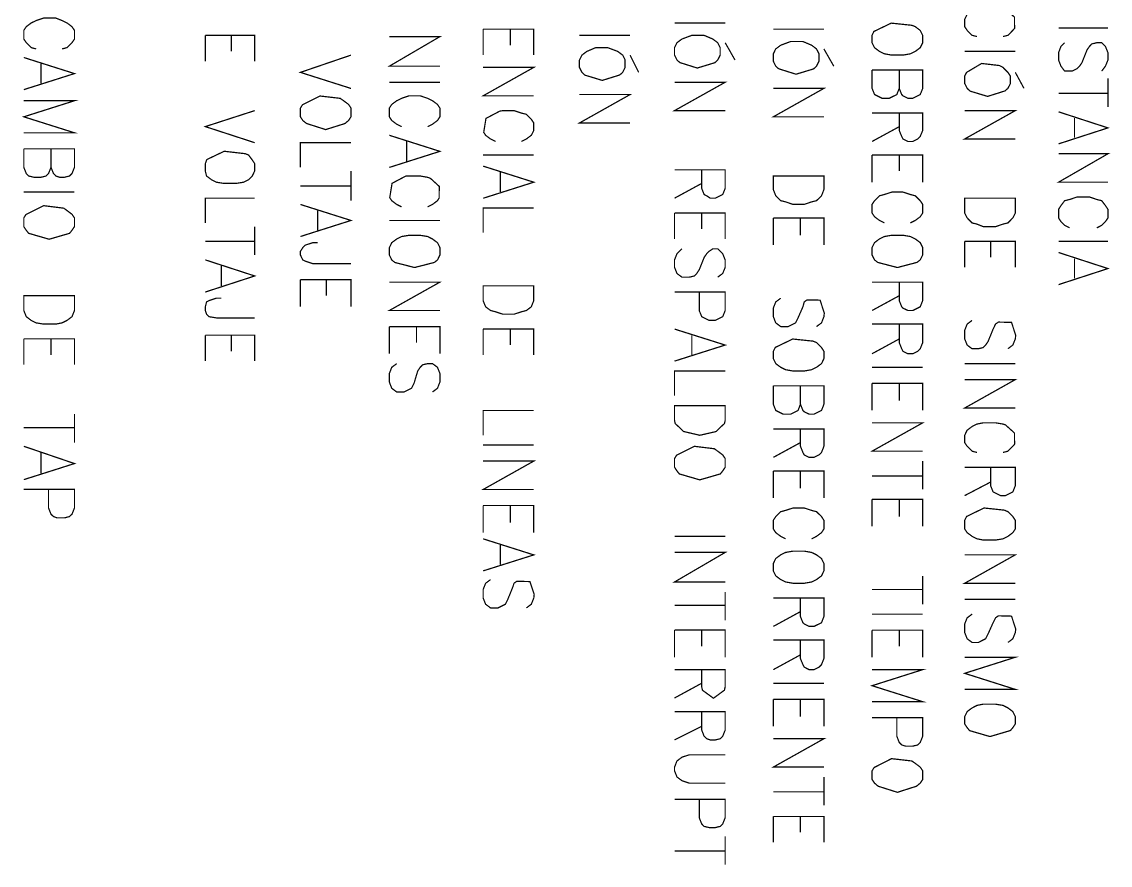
# Model space of a CAD drawing. Extents: x 0.1 to 11.6, y 0.2 to 16.4.
# Drawn here: x 2.802 to 3.537, y 0.892 to 1.462 of the extents above; entities that cross this region are included whole.
import ezdxf

# ---------------------------------------------------------------- set-up
doc = ezdxf.new("R2010")
doc.units = 0
doc.header["$MEASUREMENT"] = 0

msp = doc.modelspace()

# ---------------------------------------------------------------- linework, layer by layer
at = {"color": 0, "const_width": 0.000833}
for points in [[(3.46414, 1.45167), (3.4675, 1.45247), (3.47081, 1.45583), (3.472, 1.45725), (3.47194, 1.46474), (3.46582, 1.47026), (3.46414, 1.47081), (3.45915, 1.47163), (3.45085, 1.47163), (3.44667, 1.47081), (3.44331, 1.46913), (3.44, 1.46664), (3.43832, 1.46332), (3.43832, 1.45833), (3.44, 1.45583), (3.44331, 1.45247), (3.44667, 1.45167)], [(2.82915, 1.44331), (2.83251, 1.44417), (2.83583, 1.44749), (2.83751, 1.44997), (2.83751, 1.45583), (2.83583, 1.45833), (2.83251, 1.46083), (2.82915, 1.46246), (2.82497, 1.46414), (2.81668, 1.46414), (2.81168, 1.46246), (2.80832, 1.46083), (2.80501, 1.45833), (2.80333, 1.45583), (2.80333, 1.44997), (2.80501, 1.44749), (2.80832, 1.44417), (2.81168, 1.44331)], [(3.11333, 1.45665), (3.14751, 1.45665), (3.14751, 1.43912)], [(3.11333, 1.45665), (3.11333, 1.43912)], [(3.13167, 1.45665), (3.13167, 1.44581)], [(3.27669, 1.46083), (3.24251, 1.46083)], [(3.34332, 1.45665), (3.30919, 1.45665)], [(3.535, 1.45747), (3.50168, 1.45747)], [(2.92583, 1.45247), (2.95915, 1.45247), (2.95915, 1.435)], [(2.92583, 1.45247), (2.92583, 1.435)], [(2.94336, 1.45247), (2.94336, 1.44168)], [(3.05003, 1.45161), (3.08415, 1.45161), (3.05003, 1.43164), (3.08415, 1.43164)], [(3.21251, 1.45247), (3.17833, 1.45247)], [(3.27669, 1.44749), (3.28331, 1.43582)], [(3.53082, 1.42833), (3.53331, 1.43164), (3.535, 1.43582), (3.535, 1.44081), (3.53331, 1.44499), (3.53082, 1.44749), (3.5275, 1.44749), (3.52414, 1.44667), (3.52251, 1.44499), (3.52083, 1.44249), (3.51753, 1.43414), (3.51585, 1.43164), (3.51417, 1.42996), (3.51085, 1.42833), (3.50581, 1.42833), (3.50331, 1.43164), (3.50168, 1.43582), (3.50168, 1.44081), (3.50331, 1.44499), (3.50581, 1.44749)], [(3.34332, 1.44331), (3.34999, 1.43164)], [(3.4725, 1.44162), (3.43832, 1.44162)], [(2.80333, 1.4375), (2.83751, 1.42665), (2.80333, 1.41581)], [(2.815, 1.43332), (2.815, 1.41997)], [(3.02414, 1.43912), (2.99001, 1.42746), (3.02414, 1.41661)], [(3.21251, 1.43912), (3.21832, 1.42746)], [(3.11333, 1.43083), (3.14751, 1.43083), (3.11333, 1.41163), (3.14751, 1.41163)], [(3.37582, 1.42914), (3.41, 1.42914), (3.41, 1.41667), (3.40831, 1.41249), (3.40332, 1.41), (3.40001, 1.41), (3.39665, 1.41163), (3.39583, 1.41249), (3.39415, 1.41667), (3.39415, 1.42914)], [(3.39415, 1.41667), (3.39253, 1.41249), (3.38747, 1.41), (3.38249, 1.41), (3.3775, 1.41249), (3.37582, 1.41667), (3.37582, 1.42914)], [(3.4725, 1.42746), (3.47835, 1.41667)], [(3.08415, 1.42079), (3.05003, 1.42079)], [(3.24251, 1.42079), (3.27669, 1.42079), (3.24251, 1.40164), (3.27669, 1.40164)], [(3.535, 1.42333), (3.535, 1.40414)], [(3.07585, 1.39079), (3.07915, 1.39247), (3.08251, 1.39497), (3.08415, 1.39746), (3.08415, 1.40332), (3.08251, 1.40582), (3.07915, 1.40831), (3.07585, 1.40994), (3.07086, 1.41163), (3.06332, 1.41163), (3.05832, 1.40994), (3.05501, 1.40831), (3.05165, 1.40582), (3.05003, 1.40332), (3.05003, 1.39746), (3.05165, 1.39497), (3.05501, 1.39247), (3.05832, 1.39079)], [(3.17833, 1.41249), (3.21251, 1.41249), (3.17833, 1.39328), (3.21251, 1.39328)], [(3.30919, 1.41667), (3.34332, 1.41667), (3.30919, 1.39746), (3.34332, 1.39746)], [(3.535, 1.41331), (3.50168, 1.41331)], [(2.80333, 1.40831), (2.83751, 1.40831), (2.80333, 1.39746), (2.83751, 1.38666), (2.80333, 1.38666)], [(2.95915, 1.40164), (2.92583, 1.39085), (2.95915, 1.37999)], [(3.13917, 1.38081), (3.14253, 1.38249), (3.14583, 1.38498), (3.14751, 1.38829), (3.14751, 1.39328), (3.14583, 1.39578), (3.14253, 1.39914), (3.13917, 1.39996), (3.13417, 1.40164), (3.12668, 1.40164), (3.12451, 1.40126), (3.11524, 1.39638), (3.11372, 1.38699), (3.11501, 1.38498), (3.11833, 1.38249), (3.12169, 1.38081)], [(3.37582, 1.39996), (3.41, 1.39996), (3.41, 1.38829), (3.40831, 1.38417), (3.40668, 1.38249), (3.40332, 1.38081), (3.40001, 1.38081), (3.39665, 1.38249), (3.39583, 1.38417), (3.39415, 1.38829), (3.39415, 1.39996)], [(3.43832, 1.40164), (3.4725, 1.40164), (3.43832, 1.38249), (3.4725, 1.38249)], [(3.50168, 1.40082), (3.535, 1.38997), (3.50168, 1.37918)], [(3.51247, 1.39665), (3.51247, 1.3833)], [(3.39415, 1.39079), (3.37582, 1.38081)], [(3.05003, 1.38498), (3.08415, 1.37413), (3.05003, 1.36328)], [(3.06168, 1.38081), (3.06168, 1.36746)], [(2.80333, 1.37581), (2.83751, 1.37581), (2.83751, 1.36334), (2.83583, 1.35916), (2.83415, 1.35748), (2.83083, 1.35666), (2.82747, 1.35666), (2.82497, 1.35748), (2.82335, 1.35916), (2.82167, 1.36334), (2.82167, 1.37581)], [(2.82167, 1.36334), (2.81999, 1.35916), (2.81836, 1.35748), (2.815, 1.35666), (2.81, 1.35666), (2.80664, 1.35748), (2.80501, 1.35916), (2.80333, 1.36334), (2.80333, 1.37581)], [(3.02414, 1.37994), (2.99001, 1.37994), (2.99001, 1.36328)], [(3.14751, 1.37164), (3.11333, 1.37164)], [(3.37582, 1.37164), (3.41, 1.37164), (3.41, 1.3533)], [(3.37582, 1.37164), (3.37582, 1.3533)], [(3.39415, 1.37164), (3.39415, 1.36079)], [(3.50168, 1.3725), (3.535, 1.3725), (3.50168, 1.3533), (3.535, 1.3533)], [(3.02414, 1.36079), (3.02414, 1.34082)], [(3.11333, 1.36415), (3.14751, 1.3533), (3.11333, 1.34245)], [(3.125, 1.36079), (3.125, 1.34663)], [(3.24251, 1.36165), (3.27669, 1.36165), (3.27669, 1.34912), (3.27501, 1.345), (3.27001, 1.3425), (3.26665, 1.3425), (3.26417, 1.34413), (3.26247, 1.345), (3.26085, 1.34912), (3.26085, 1.36165)], [(3.07585, 1.33664), (3.07915, 1.33827), (3.08251, 1.34082), (3.08365, 1.34267), (3.08371, 1.35048), (3.07769, 1.35596), (3.07585, 1.35661), (3.07086, 1.35748), (3.06332, 1.35748), (3.06108, 1.35742), (3.05186, 1.35254), (3.05029, 1.34283), (3.05165, 1.34082), (3.05501, 1.33827), (3.05832, 1.33664)], [(3.26085, 1.35248), (3.24251, 1.3425)], [(2.83751, 1.34663), (2.80333, 1.34663)], [(3.02414, 1.3508), (2.99001, 1.3508)], [(3.40164, 1.32579), (3.405, 1.32747), (3.40831, 1.32997), (3.41, 1.33247), (3.41, 1.33832), (3.40831, 1.34082), (3.405, 1.34413), (3.40164, 1.345), (3.39665, 1.34663), (3.38917, 1.34663), (3.38417, 1.345), (3.38081, 1.34413), (3.3775, 1.34082), (3.37582, 1.33832), (3.37582, 1.33247), (3.3775, 1.32997), (3.38081, 1.32747), (3.38417, 1.32579)], [(2.95915, 1.3425), (2.92583, 1.3425), (2.92583, 1.32585)], [(2.99001, 1.33827), (3.02414, 1.32747), (2.99001, 1.31662)], [(3.5275, 1.32248), (3.53082, 1.32416), (3.53331, 1.32666), (3.535, 1.32916), (3.535, 1.33496), (3.53331, 1.33751), (3.53082, 1.34082), (3.5275, 1.34163), (3.52251, 1.34332), (3.51417, 1.34332), (3.50917, 1.34163), (3.50581, 1.34082), (3.50331, 1.33751), (3.50168, 1.33496), (3.50168, 1.32916), (3.50331, 1.32666), (3.50581, 1.32416), (3.50917, 1.32248)], [(3.00168, 1.33415), (3.00168, 1.3208)], [(3.14751, 1.33583), (3.11333, 1.33583), (3.11333, 1.31912)], [(3.24251, 1.33247), (3.27669, 1.33247), (3.27669, 1.315)], [(3.24251, 1.33247), (3.24251, 1.315)], [(3.26085, 1.33247), (3.26085, 1.32167)], [(2.95915, 1.3233), (2.95915, 1.30414)], [(3.08415, 1.32747), (3.05003, 1.32747)], [(3.30919, 1.32916), (3.34332, 1.32916), (3.34332, 1.31082)], [(3.30919, 1.32916), (3.30919, 1.31082)], [(3.32747, 1.32916), (3.32747, 1.31749)], [(2.95915, 1.31331), (2.92583, 1.31331)], [(3.02414, 1.29829), (2.99832, 1.29829), (2.99333, 1.29997), (2.99164, 1.30078), (2.99001, 1.30414), (2.99001, 1.30664), (2.99164, 1.30914), (2.99333, 1.31082), (2.99832, 1.31245), (3.00168, 1.31245)], [(3.27165, 1.28917), (3.27501, 1.29167), (3.27669, 1.29579), (3.27669, 1.30084), (3.27501, 1.30496), (3.27165, 1.30832), (3.26833, 1.30832), (3.26585, 1.30664), (3.26417, 1.30496), (3.26247, 1.30246), (3.25917, 1.29416), (3.25749, 1.29167), (3.25586, 1.28998), (3.2525, 1.28917), (3.2475, 1.28917), (3.24414, 1.29167), (3.24251, 1.29579), (3.24251, 1.30084), (3.24414, 1.30496), (3.2475, 1.30832)], [(3.43832, 1.31331), (3.4725, 1.31331), (3.4725, 1.29579)], [(3.43832, 1.31331), (3.43832, 1.29579)], [(3.45583, 1.31331), (3.45583, 1.30246)], [(3.535, 1.31331), (3.50168, 1.31331)], [(2.92583, 1.30084), (2.95915, 1.28998), (2.92583, 1.27913)], [(3.50168, 1.30583), (3.535, 1.29498), (3.50168, 1.28413)], [(3.51247, 1.30165), (3.51247, 1.2883)], [(2.93668, 1.29747), (2.93668, 1.28331)], [(2.99001, 1.28743), (3.02414, 1.28743), (3.02414, 1.26915)], [(2.99001, 1.28743), (2.99001, 1.26915)], [(3.00749, 1.28743), (3.00749, 1.27664)], [(3.05003, 1.28581), (3.08415, 1.28581), (3.05003, 1.26666), (3.08415, 1.26666)], [(3.37582, 1.28581), (3.41, 1.28581), (3.41, 1.27333), (3.40831, 1.26915), (3.40332, 1.26666), (3.40001, 1.26666), (3.39665, 1.26828), (3.39583, 1.26915), (3.39415, 1.27333), (3.39415, 1.28581)], [(3.24251, 1.27913), (3.27669, 1.27913), (3.27669, 1.26666), (3.27501, 1.26248), (3.27001, 1.25998), (3.26585, 1.25998), (3.26085, 1.26248), (3.25917, 1.26666), (3.25917, 1.27913)], [(2.95915, 1.26166), (2.93332, 1.26166), (2.92833, 1.26248), (2.92665, 1.26416), (2.92583, 1.26666), (2.92583, 1.26915), (2.92665, 1.27246), (2.92833, 1.27333), (2.93332, 1.27501), (2.93668, 1.27501)], [(3.33832, 1.25581), (3.34169, 1.2583), (3.34332, 1.26248), (3.34358, 1.26487), (3.34076, 1.27365), (3.33192, 1.27382), (3.33003, 1.27246), (3.32915, 1.26915), (3.32585, 1.26166), (3.32417, 1.2583), (3.31917, 1.25581), (3.31418, 1.25581), (3.31082, 1.2583), (3.30919, 1.26248), (3.30919, 1.26834), (3.31082, 1.27246), (3.31418, 1.27496)], [(3.39415, 1.27664), (3.37582, 1.26666)], [(3.05003, 1.25581), (3.08415, 1.25581), (3.08415, 1.23747)], [(3.05003, 1.25581), (3.05003, 1.23747)], [(3.06836, 1.25581), (3.06836, 1.24495)], [(3.37582, 1.25749), (3.41, 1.25749), (3.41, 1.24495), (3.40831, 1.24083), (3.40668, 1.23915), (3.40332, 1.23747), (3.40001, 1.23747), (3.39665, 1.23915), (3.39583, 1.24083), (3.39415, 1.24495), (3.39415, 1.25749)], [(3.4675, 1.24083), (3.47081, 1.24333), (3.4725, 1.2475), (3.47276, 1.24989), (3.46994, 1.25863), (3.4611, 1.25884), (3.45915, 1.25749), (3.45751, 1.25412), (3.45415, 1.24582), (3.45247, 1.24333), (3.45085, 1.24164), (3.44749, 1.24083), (3.44331, 1.24083), (3.44, 1.24333), (3.43832, 1.2475), (3.43832, 1.25331), (3.44, 1.25749), (3.44331, 1.25998)], [(2.92583, 1.25), (2.95915, 1.25), (2.95915, 1.23248)], [(2.92583, 1.25), (2.92583, 1.23248)], [(2.94336, 1.25), (2.94336, 1.23915)], [(3.11333, 1.25412), (3.14751, 1.25412), (3.14751, 1.23665)], [(3.11333, 1.25412), (3.11333, 1.23665)], [(3.13167, 1.25412), (3.13167, 1.24333)], [(3.24251, 1.25412), (3.27669, 1.24333), (3.24251, 1.23248)], [(3.25418, 1.25), (3.25418, 1.23665)], [(2.80333, 1.2475), (2.83751, 1.2475), (2.83751, 1.22998)], [(2.80333, 1.2475), (2.80333, 1.22998)], [(2.82167, 1.2475), (2.82167, 1.23665)], [(3.39415, 1.24745), (3.37582, 1.23747)], [(3.07915, 1.21164), (3.08251, 1.21414), (3.08415, 1.21832), (3.08415, 1.22412), (3.08251, 1.2283), (3.07915, 1.23079), (3.07585, 1.23079), (3.07249, 1.22998), (3.07086, 1.2283), (3.06917, 1.2258), (3.06668, 1.21745), (3.065, 1.21414), (3.06, 1.21164), (3.05501, 1.21164), (3.05165, 1.21414), (3.05003, 1.21832), (3.05003, 1.22412), (3.05165, 1.2283), (3.05501, 1.23079)], [(3.41, 1.2283), (3.37582, 1.2283)], [(3.4725, 1.23079), (3.43832, 1.23079)], [(3.27669, 1.2258), (3.24251, 1.2258), (3.24251, 1.20915)], [(3.43832, 1.22), (3.4725, 1.22), (3.43832, 1.20079), (3.4725, 1.20079)], [(3.30919, 1.21582), (3.34332, 1.21582), (3.34332, 1.20334), (3.34169, 1.19916), (3.33664, 1.19667), (3.33333, 1.19667), (3.33003, 1.1983), (3.32915, 1.19916), (3.32747, 1.20334), (3.32747, 1.21582)], [(3.32747, 1.20334), (3.32585, 1.19916), (3.32086, 1.19667), (3.31581, 1.19667), (3.31082, 1.19916), (3.30919, 1.20334), (3.30919, 1.21582)], [(3.37582, 1.21745), (3.41, 1.21745), (3.41, 1.19916)], [(3.37582, 1.21745), (3.37582, 1.19916)], [(3.39415, 1.21745), (3.39415, 1.20578)], [(3.14751, 1.19916), (3.11333, 1.19916), (3.11333, 1.18245)], [(2.83751, 1.19667), (2.83751, 1.17746)], [(3.37582, 1.19081), (3.41, 1.19081), (3.37582, 1.17166), (3.41, 1.17166)], [(3.46414, 1.17079), (3.4675, 1.17166), (3.47081, 1.17497), (3.472, 1.17638), (3.47194, 1.18392), (3.46582, 1.18945), (3.46414, 1.19), (3.45915, 1.19081), (3.45085, 1.19081), (3.44667, 1.19), (3.44331, 1.18831), (3.44, 1.18582), (3.43832, 1.18245), (3.43832, 1.17746), (3.44, 1.17497), (3.44331, 1.17166), (3.44667, 1.17079)], [(2.83751, 1.1875), (2.80333, 1.1875)], [(3.30919, 1.18663), (3.34332, 1.18663), (3.34332, 1.17497), (3.34169, 1.17079), (3.34, 1.16916), (3.33664, 1.16748), (3.33333, 1.16748), (3.33003, 1.16916), (3.32915, 1.17079), (3.32747, 1.17497), (3.32747, 1.18663)], [(2.80333, 1.17497), (2.83751, 1.1633), (2.80333, 1.15245)], [(3.14751, 1.17578), (3.11333, 1.17578)], [(3.32747, 1.17746), (3.30919, 1.16748)], [(2.815, 1.17079), (2.815, 1.15663)], [(3.11333, 1.16498), (3.14751, 1.16498), (3.11333, 1.14578), (3.14751, 1.14578)], [(3.41, 1.16498), (3.41, 1.14583)], [(3.43832, 1.16081), (3.4725, 1.16081), (3.4725, 1.14833), (3.47081, 1.14415), (3.46582, 1.14166), (3.46251, 1.14166), (3.45751, 1.14415), (3.45583, 1.14833), (3.45583, 1.16081)], [(3.30919, 1.15831), (3.34332, 1.15831), (3.34332, 1.13997)], [(3.30919, 1.15831), (3.30919, 1.13997)], [(3.32747, 1.15831), (3.32747, 1.14665)], [(3.41, 1.15495), (3.37582, 1.15495)], [(2.80333, 1.14583), (2.83751, 1.14583), (2.83751, 1.1333), (2.83583, 1.12912), (2.83415, 1.1275), (2.83083, 1.12663), (2.82585, 1.12663), (2.82335, 1.1275), (2.82167, 1.12912), (2.81999, 1.1333), (2.81999, 1.14583)], [(3.45583, 1.15082), (3.43832, 1.14166)], [(3.37582, 1.13916), (3.41, 1.13916), (3.41, 1.12082)], [(3.37582, 1.13916), (3.37582, 1.12082)], [(3.39415, 1.13916), (3.39415, 1.1275)], [(3.11333, 1.13498), (3.14751, 1.13498), (3.14751, 1.11664)], [(3.11333, 1.13498), (3.11333, 1.11664)], [(3.13167, 1.13498), (3.13167, 1.12332)], [(3.33501, 1.11247), (3.33832, 1.11415), (3.34169, 1.11664), (3.34332, 1.11914), (3.34332, 1.125), (3.34169, 1.1275), (3.33832, 1.13081), (3.33501, 1.13167), (3.33003, 1.1333), (3.32249, 1.1333), (3.31749, 1.13167), (3.31418, 1.13081), (3.31082, 1.1275), (3.30919, 1.125), (3.30919, 1.11914), (3.31082, 1.11664), (3.31418, 1.11415), (3.31749, 1.11247)], [(3.11333, 1.11247), (3.14751, 1.10162), (3.11333, 1.09082)], [(3.27669, 1.11415), (3.24251, 1.11415)], [(3.125, 1.10829), (3.125, 1.09494)], [(3.24251, 1.1033), (3.27669, 1.1033), (3.24251, 1.08333), (3.27669, 1.08333)], [(3.43832, 1.10167), (3.4725, 1.10167), (3.43832, 1.08247), (3.4725, 1.08247)], [(3.41, 1.08746), (3.41, 1.06831)], [(3.14253, 1.06581), (3.14583, 1.06831), (3.14751, 1.07248), (3.14779, 1.07487), (3.14492, 1.0836), (3.13607, 1.08382), (3.13417, 1.08247), (3.13336, 1.07997), (3.12999, 1.07162), (3.12831, 1.06831), (3.12332, 1.06581), (3.11833, 1.06581), (3.11501, 1.06831), (3.11333, 1.07248), (3.11333, 1.07829), (3.11501, 1.08247), (3.11833, 1.08496)], [(3.27669, 1.07666), (3.27669, 1.05745)], [(3.30919, 1.07248), (3.34332, 1.07248), (3.34332, 1.06), (3.34169, 1.05583), (3.33664, 1.05333), (3.33333, 1.05333), (3.33003, 1.05496), (3.32915, 1.05583), (3.32747, 1.06), (3.32747, 1.07248)], [(3.41, 1.07829), (3.37582, 1.07829)], [(3.27669, 1.06749), (3.24251, 1.06749)], [(3.4725, 1.07167), (3.43832, 1.07167)], [(3.32747, 1.06331), (3.30919, 1.05333)], [(3.41, 1.06163), (3.37582, 1.06163)], [(3.4675, 1.04248), (3.47081, 1.04498), (3.4725, 1.04915), (3.47276, 1.05154), (3.46994, 1.06027), (3.4611, 1.06049), (3.45915, 1.05914), (3.45751, 1.05583), (3.45415, 1.04834), (3.45247, 1.04498), (3.44749, 1.04248), (3.44336, 1.04248), (3.44, 1.04498), (3.43832, 1.04915), (3.43832, 1.05496), (3.44, 1.05914), (3.44336, 1.06163)], [(3.24251, 1.05084), (3.27669, 1.05084), (3.27669, 1.0325)], [(3.24251, 1.05084), (3.24251, 1.0325)], [(3.26085, 1.05084), (3.26085, 1.03998)], [(3.37582, 1.05078), (3.41, 1.05078), (3.41, 1.0325)], [(3.37582, 1.05078), (3.37582, 1.0325)], [(3.39415, 1.05078), (3.39415, 1.03998)], [(3.30919, 1.04416), (3.34332, 1.04416), (3.34332, 1.03163), (3.34169, 1.02751), (3.34, 1.02582), (3.33664, 1.02414), (3.33333, 1.02414), (3.33003, 1.02582), (3.32915, 1.02751), (3.32747, 1.03163), (3.32747, 1.04416)], [(3.32747, 1.03413), (3.30919, 1.02414)], [(3.43832, 1.0325), (3.4725, 1.0325), (3.43832, 1.02165), (3.4725, 1.0108), (3.43832, 1.0108)], [(3.24251, 1.02414), (3.27669, 1.02414), (3.27669, 1.01248), (3.27615, 1.01025), (3.26878, 1.00483), (3.26133, 1.01025), (3.26085, 1.01248), (3.26085, 1.02414)], [(3.37582, 1.02414), (3.41, 1.02414), (3.37582, 1.01329), (3.41, 1.0025), (3.37582, 1.0025)], [(3.26085, 1.01497), (3.24251, 1.00499)], [(3.34332, 1.01497), (3.30919, 1.01497)], [(3.30919, 1.00412), (3.34332, 1.00412), (3.34332, 0.98584)], [(3.30919, 1.00412), (3.30919, 0.98584)], [(3.32747, 1.00412), (3.32747, 0.992458)], [(3.24251, 0.995822), (3.27669, 0.995822), (3.27669, 0.98329), (3.27501, 0.979167), (3.27333, 0.977485), (3.27001, 0.976671), (3.26665, 0.976671), (3.26417, 0.977485), (3.26247, 0.979167), (3.26085, 0.98329), (3.26085, 0.995822)], [(3.37582, 0.991644), (3.41, 0.991644), (3.41, 0.979167), (3.40831, 0.974989), (3.40668, 0.973307), (3.40332, 0.972493), (3.39833, 0.972493), (3.39583, 0.973307), (3.39415, 0.974989), (3.39253, 0.979167), (3.39253, 0.991644)], [(3.26085, 0.98584), (3.24251, 0.976671)], [(3.30919, 0.977485), (3.34332, 0.977485), (3.30919, 0.958333), (3.34332, 0.958333)], [(3.27669, 0.966635), (3.2525, 0.966635), (3.2475, 0.965007), (3.24414, 0.962457), (3.24251, 0.958333), (3.24251, 0.955837), (3.24414, 0.95166), (3.2475, 0.949164), (3.2525, 0.947483), (3.27669, 0.947483)], [(3.34332, 0.95166), (3.34332, 0.932454)], [(3.34332, 0.941624), (3.30919, 0.941624)], [(3.24251, 0.936632), (3.27669, 0.936632), (3.27669, 0.924154), (3.27501, 0.919976), (3.27333, 0.918294), (3.27001, 0.917481), (3.26585, 0.917481), (3.26247, 0.918294), (3.26085, 0.919976), (3.25917, 0.924154), (3.25917, 0.936632)], [(3.30919, 0.924968), (3.34332, 0.924968), (3.34332, 0.907497)], [(3.30919, 0.924968), (3.30919, 0.907497)], [(3.32747, 0.924968), (3.32747, 0.914171)], [(3.27669, 0.911621), (3.27669, 0.892469)], [(3.27669, 0.901639), (3.24251, 0.901639)]]:
    msp.add_lwpolyline(points, dxfattribs=at)
for points in [[(3.41, 1.45247), (3.40831, 1.45578), (3.405, 1.45833), (3.40272, 1.45925), (3.38878, 1.46072), (3.37701, 1.45508), (3.37582, 1.45247), (3.37582, 1.44749), (3.3775, 1.44412), (3.38081, 1.44162), (3.38417, 1.44), (3.38917, 1.43912), (3.39665, 1.43912), (3.40164, 1.44), (3.405, 1.44162), (3.40831, 1.44412), (3.41, 1.44749), (3.41, 1.45247)], [(3.27333, 1.44417), (3.27165, 1.44749), (3.26833, 1.44997), (3.26247, 1.45247), (3.25418, 1.45247), (3.2475, 1.44997), (3.24414, 1.44749), (3.24251, 1.44417), (3.24251, 1.43912), (3.24414, 1.43582), (3.2461, 1.43408), (3.25786, 1.43039), (3.26964, 1.43397), (3.27165, 1.43582), (3.27333, 1.43912), (3.27333, 1.44417)], [(3.34, 1.44), (3.33832, 1.44331), (3.33501, 1.44581), (3.32915, 1.44829), (3.32086, 1.44829), (3.31418, 1.44581), (3.31082, 1.44331), (3.30919, 1.44), (3.30919, 1.435), (3.31082, 1.43164), (3.31278, 1.4299), (3.32449, 1.42622), (3.33632, 1.42979), (3.33832, 1.43164), (3.34, 1.435), (3.34, 1.44)], [(3.20915, 1.43582), (3.20751, 1.43912), (3.20415, 1.44162), (3.19749, 1.44412), (3.18918, 1.44412), (3.18332, 1.44162), (3.18001, 1.43912), (3.17833, 1.43582), (3.17833, 1.43083), (3.18001, 1.42746), (3.18197, 1.42562), (3.19374, 1.42204), (3.20551, 1.42572), (3.20751, 1.42746), (3.20915, 1.43083), (3.20915, 1.43582)], [(3.46918, 1.42497), (3.4675, 1.42746), (3.46414, 1.43083), (3.46186, 1.43207), (3.44976, 1.43349), (3.43961, 1.42746), (3.43832, 1.42497), (3.43832, 1.41997), (3.44, 1.41667), (3.44194, 1.41482), (3.45378, 1.41124), (3.4655, 1.41493), (3.4675, 1.41667), (3.46918, 1.41997), (3.46918, 1.42497)], [(3.02414, 1.40332), (3.02251, 1.40582), (3.01915, 1.40831), (3.01682, 1.40994), (3.00315, 1.41151), (2.99137, 1.40554), (2.99001, 1.40332), (2.99001, 1.39746), (2.99164, 1.39497), (2.99408, 1.39296), (3.00706, 1.38883), (3.02001, 1.3929), (3.02251, 1.39497), (3.02414, 1.39746), (3.02414, 1.40332)], [(2.95915, 1.36583), (2.95751, 1.36833), (2.95503, 1.37164), (2.95275, 1.37256), (2.93858, 1.37419), (2.92686, 1.3686), (2.92583, 1.36583), (2.92583, 1.36084), (2.92665, 1.35748), (2.93001, 1.35498), (2.93332, 1.3533), (2.93832, 1.35248), (2.94667, 1.35248), (2.95167, 1.3533), (2.95503, 1.35498), (2.95751, 1.35748), (2.95915, 1.36084), (2.95915, 1.36583)], [(3.30919, 1.35748), (3.34332, 1.35748), (3.34332, 1.34831), (3.34169, 1.34413), (3.33832, 1.34082), (3.33501, 1.34001), (3.33003, 1.33832), (3.32249, 1.33832), (3.31749, 1.34001), (3.31418, 1.34082), (3.31082, 1.34413), (3.30919, 1.34831), (3.30919, 1.35748)], [(2.83751, 1.32916), (2.83583, 1.33165), (2.83251, 1.33415), (2.83029, 1.33577), (2.81668, 1.33746), (2.80474, 1.33143), (2.80333, 1.32916), (2.80333, 1.3233), (2.80501, 1.3208), (2.80658, 1.31879), (2.82042, 1.31478), (2.83421, 1.31879), (2.83583, 1.3208), (2.83751, 1.3233), (2.83751, 1.32916)], [(3.43832, 1.3425), (3.4725, 1.3425), (3.4725, 1.33247), (3.47081, 1.32916), (3.4675, 1.32579), (3.46414, 1.32498), (3.45915, 1.3233), (3.45085, 1.3233), (3.44667, 1.32498), (3.44331, 1.32579), (3.44, 1.32916), (3.43832, 1.33247), (3.43832, 1.3425)], [(3.08415, 1.30914), (3.08251, 1.31245), (3.07915, 1.31494), (3.07585, 1.31662), (3.07086, 1.31744), (3.06332, 1.31744), (3.05832, 1.31662), (3.05501, 1.31494), (3.05165, 1.31245), (3.05003, 1.30914), (3.05003, 1.30414), (3.05165, 1.30078), (3.05376, 1.2991), (3.06706, 1.29568), (3.08035, 1.2991), (3.08251, 1.30078), (3.08415, 1.30414), (3.08415, 1.30914)], [(3.41, 1.30914), (3.40831, 1.3125), (3.405, 1.315), (3.40164, 1.31662), (3.39665, 1.31749), (3.38917, 1.31749), (3.38417, 1.31662), (3.38081, 1.315), (3.3775, 1.3125), (3.37582, 1.30914), (3.37582, 1.30414), (3.3775, 1.30084), (3.37961, 1.29915), (3.3929, 1.29568), (3.40614, 1.29915), (3.40831, 1.30084), (3.41, 1.30414), (3.41, 1.30914)], [(3.11333, 1.28331), (3.14751, 1.28331), (3.14751, 1.27333), (3.14583, 1.26915), (3.14253, 1.26666), (3.13917, 1.26579), (3.13417, 1.26416), (3.12668, 1.26416), (3.12169, 1.26579), (3.11833, 1.26666), (3.11501, 1.26915), (3.11333, 1.27333), (3.11333, 1.28331)], [(2.80333, 1.27664), (2.83751, 1.27664), (2.83751, 1.26666), (2.83583, 1.26248), (2.83251, 1.25998), (2.82915, 1.2583), (2.82497, 1.25749), (2.81668, 1.25749), (2.81168, 1.2583), (2.80832, 1.25998), (2.80501, 1.26248), (2.80333, 1.26666), (2.80333, 1.27664)], [(3.34332, 1.23915), (3.34169, 1.24164), (3.33832, 1.24501), (3.33594, 1.24598), (3.32226, 1.2474), (3.31054, 1.24175), (3.30919, 1.23915), (3.30919, 1.23416), (3.31082, 1.23079), (3.31418, 1.2283), (3.31749, 1.22667), (3.32249, 1.2258), (3.33003, 1.2258), (3.33501, 1.22667), (3.33832, 1.2283), (3.34169, 1.23079), (3.34332, 1.23416), (3.34332, 1.23915)], [(3.24251, 1.20247), (3.27669, 1.20247), (3.27669, 1.19249), (3.27621, 1.19038), (3.27046, 1.1849), (3.25956, 1.1824), (3.24864, 1.18495), (3.24294, 1.19038), (3.24251, 1.19249), (3.24251, 1.20247)], [(3.27669, 1.16667), (3.27501, 1.16916), (3.27165, 1.17166), (3.26942, 1.17329), (3.25586, 1.17497), (3.24388, 1.16895), (3.24251, 1.16667), (3.24251, 1.16081), (3.24414, 1.15831), (3.24576, 1.1563), (3.25956, 1.15229), (3.27339, 1.1563), (3.27501, 1.15831), (3.27669, 1.16081), (3.27669, 1.16667)], [(3.4725, 1.125), (3.47081, 1.1275), (3.4675, 1.13081), (3.46511, 1.13184), (3.45139, 1.1333), (3.43967, 1.1276), (3.43832, 1.125), (3.43832, 1.11914), (3.44, 1.11664), (3.44336, 1.11415), (3.44667, 1.11247), (3.45085, 1.11165), (3.45915, 1.11165), (3.46419, 1.11247), (3.4675, 1.11415), (3.47081, 1.11664), (3.4725, 1.11914), (3.4725, 1.125)], [(3.34332, 1.09581), (3.34169, 1.09918), (3.33832, 1.10167), (3.33501, 1.1033), (3.33003, 1.10417), (3.32249, 1.10417), (3.31749, 1.1033), (3.31418, 1.10167), (3.31082, 1.09918), (3.30919, 1.09581), (3.30919, 1.09082), (3.31082, 1.08746), (3.31418, 1.08496), (3.31749, 1.08333), (3.32249, 1.08247), (3.33003, 1.08247), (3.33501, 1.08333), (3.33832, 1.08496), (3.34169, 1.08746), (3.34332, 1.09082), (3.34332, 1.09581)], [(3.4725, 0.992458), (3.47081, 0.995822), (3.4675, 0.998318), (3.46419, 1), (3.45915, 1.00081), (3.45085, 1.00081), (3.44667, 1), (3.44336, 0.998318), (3.44, 0.995822), (3.43832, 0.992458), (3.43832, 0.987468), (3.44, 0.984972), (3.44162, 0.982964), (3.4554, 0.97895), (3.46918, 0.983018), (3.47081, 0.984972), (3.4725, 0.987468), (3.4725, 0.992458)], [(3.41, 0.955783), (3.40831, 0.958333), (3.405, 0.960829), (3.40267, 0.962457), (3.38894, 0.964031), (3.37717, 0.958008), (3.37582, 0.955783), (3.37582, 0.949978), (3.3775, 0.947483), (3.37993, 0.945421), (3.3929, 0.941297), (3.40582, 0.945421), (3.40831, 0.947483), (3.41, 0.949978), (3.41, 0.955783)]]:
    msp.add_lwpolyline(points, close=True, dxfattribs=at)

doc.saveas('drawing.dxf')
